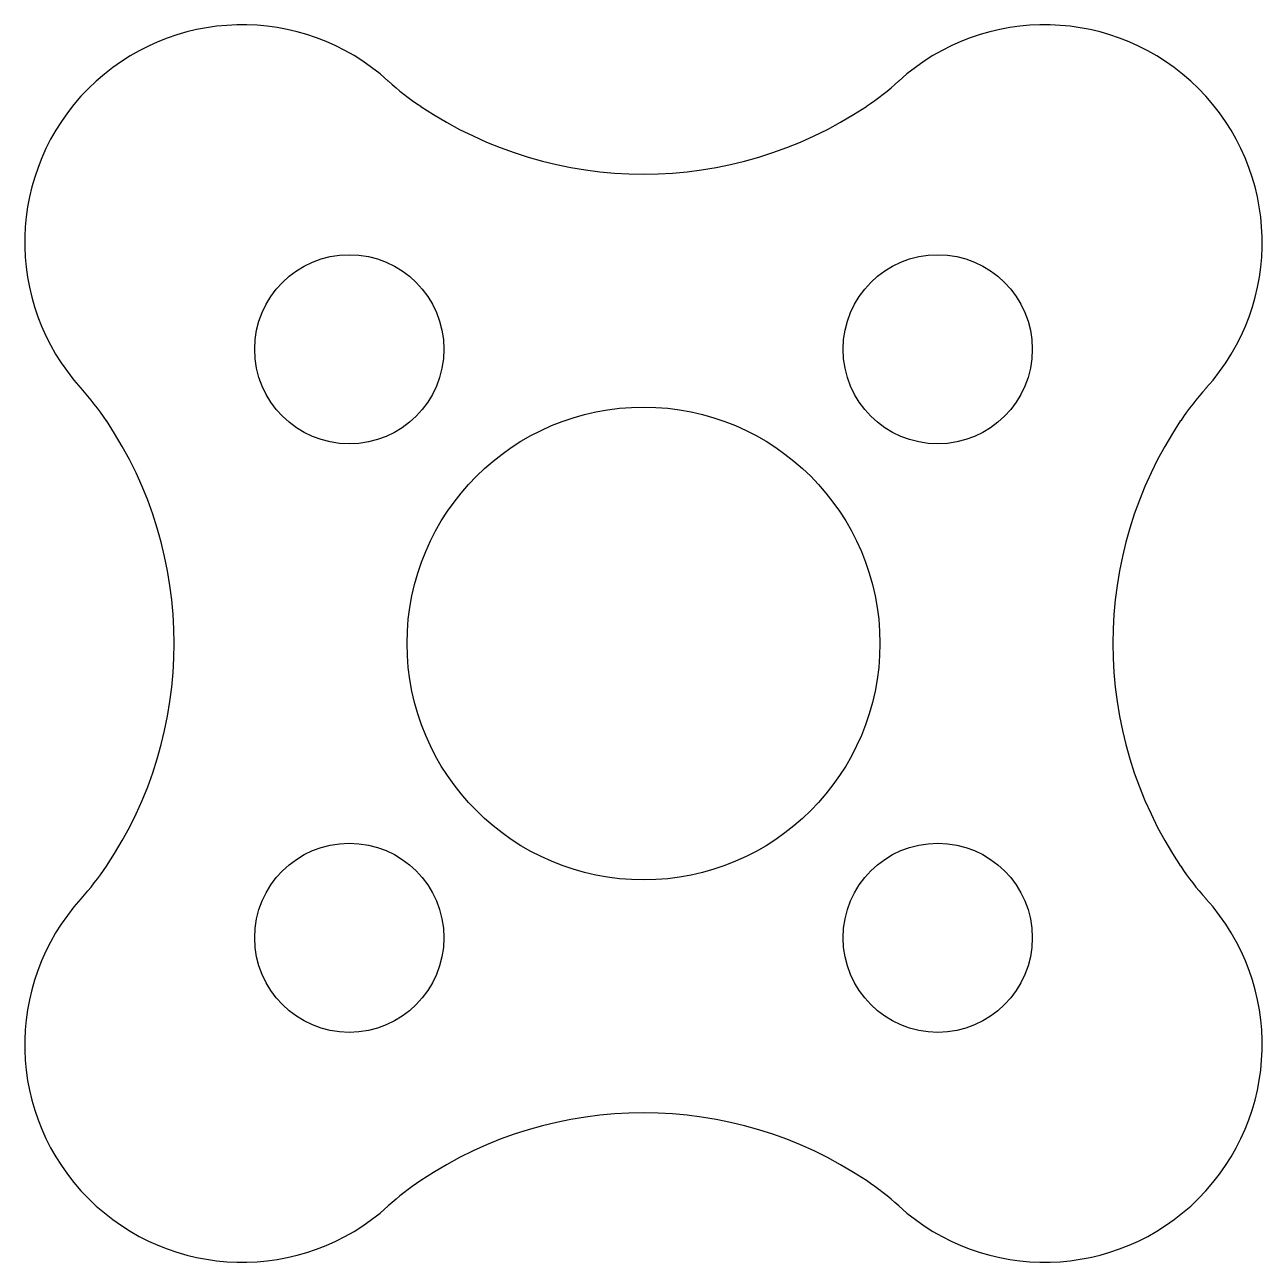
# Model space of a CAD drawing. Header units: millimetres. Extents: x 8.6 to 21.7, y 7.3 to 20.4.
import ezdxf

# ---------------------------------------------------------------- set-up
doc = ezdxf.new("R2010")
doc.units = ezdxf.units.MM

# ---------------------------------------------------------------- blocks, each defined once
blk = doc.blocks.new('*U3')
blk.add_circle((0, 0), 1)
blk = doc.blocks.new('*U4')
at = {"color": 0, "linetype": 'ByBlock', "lineweight": -2, "transparency": 16777216}
for p, rotation in [((12.074, 16.99), 90.00000000000001), ((12.074, 10.767), 180), ((18.296, 10.767), 270.0000000000001)]:
    blk.add_blockref('*U3', p, dxfattribs=dict(at, rotation=rotation))
blk.add_blockref('*U3', (18.296, 16.99), dxfattribs=at)

msp = doc.modelspace()

# ---------------------------------------------------------------- linework, layer by layer
msp.add_circle((15.185, 13.879), 2.5)
for centre, radius, start, end in [((10.942, 18.121), 2.3, 47.8478, 222.1522), ((19.427, 18.121), 2.3, 317.8478, 132.1522), ((14.499, 22.051), 3, 227.8478, 236.1665), ((15.871, 22.051), 3, 303.8335, 312.1522), ((15.185, 23.074), 4.232, 236.1665, 303.8335), ((7.013, 14.564), 3, 33.8335, 42.1522), ((23.357, 14.564), 3, 137.8478, 146.1665), ((5.99, 13.879), 4.232, 326.1665, 33.8335), ((24.38, 13.879), 4.232, 146.1665, 213.8335), ((7.013, 13.193), 3, 317.8478, 326.1665), ((23.357, 13.193), 3, 213.8335, 222.1522), ((10.942, 9.636), 2.3, 137.8478, 312.1522), ((19.427, 9.636), 2.3, 227.8478, 42.1522), ((15.185, 4.684), 4.232, 56.1665, 123.8335), ((14.499, 5.707), 3, 123.8335, 132.1522), ((15.871, 5.707), 3, 47.8478, 56.1665)]:
    msp.add_arc(centre, radius, start, end)

# ---------------------------------------------------------------- block references
msp.add_blockref('*U4', (0, 0))

doc.saveas('drawing.dxf')
